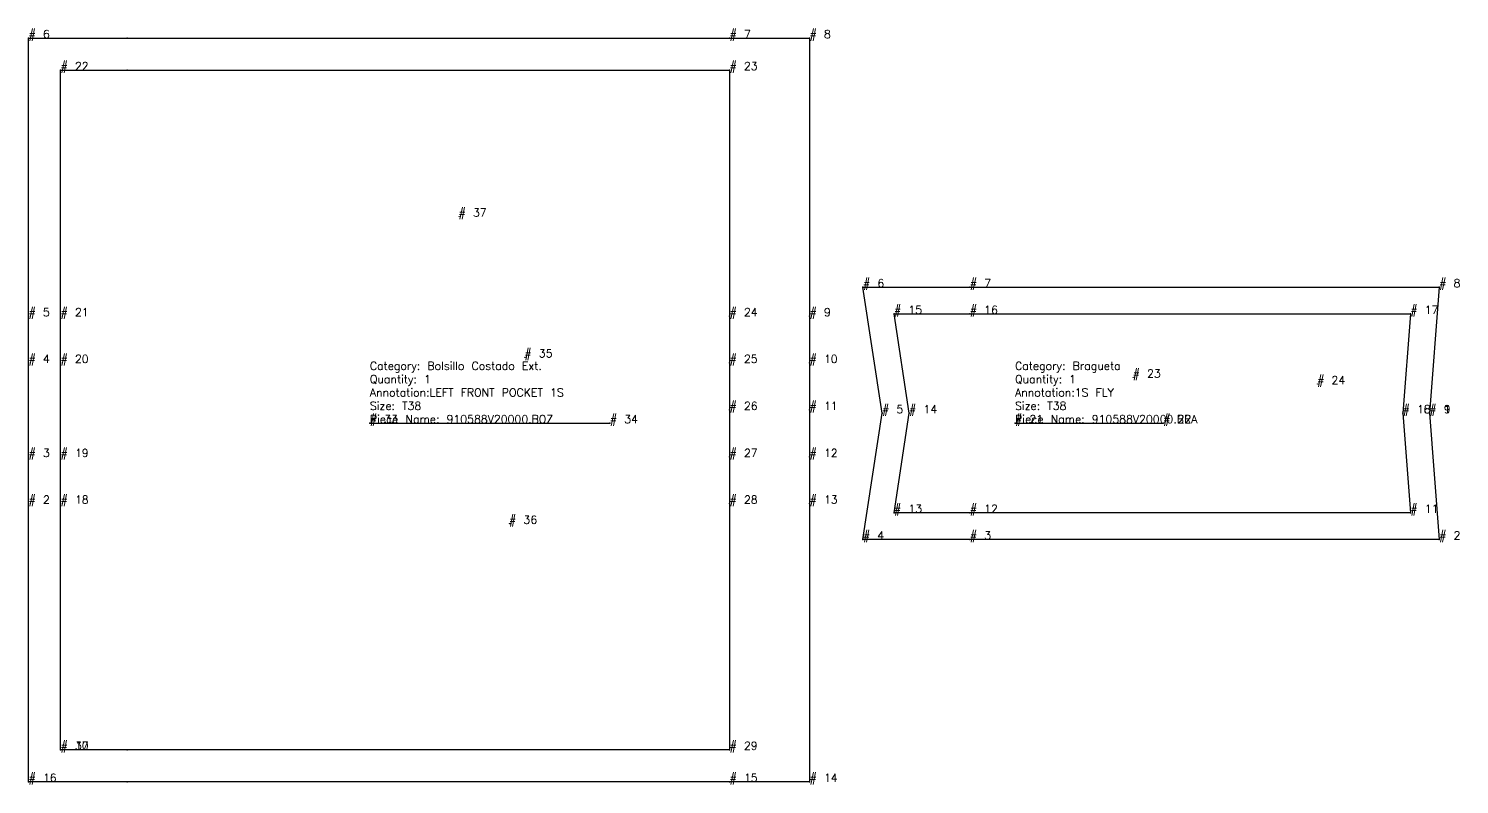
# Model space of a CAD drawing. Extents: x 0 to 8999, y -441 to 372.
# Drawn here: x 1022 to 1559, y -136 to 148 of the extents above; entities that cross this region are included whole.
import ezdxf

# ---------------------------------------------------------------- set-up
doc = ezdxf.new("R2010")
doc.units = 0
for name, color, linetype in [('1', 7, 'CONTINUOUS'), ('14', 7, 'CONTINUOUS'), ('15', 7, 'CONTINUOUS'), ('2', 1, 'CONTINUOUS'), ('3', 2, 'CONTINUOUS'), ('4', 3, 'CONTINUOUS'), ('7', 5, 'CONTINUOUS')]:
    doc.layers.add(name, color=color, linetype=linetype)
doc.styles.get("Standard").update_dxf_attribs({"font": 'txt', "bigfont": '   '})

# ---------------------------------------------------------------- blocks, each defined once
blk = doc.blocks.new('910588V20000BOZ')
at = {"layer": '1'}
blk.add_lwpolyline([(-127.951, -134.504), (-127.951, -30.184), (-127.951, -12.684), (-127.951, 22.62), (-127.951, 40.12), (-127.951, 144.44), (-90.972, 144.44), (134.879, 144.44), (164.879, 144.44), (164.879, 40.12), (164.879, 22.62), (164.879, 4.968), (164.879, -12.684), (164.879, -30.184), (164.879, -134.504), (134.879, -134.504), (-90.972, -134.504), (-127.951, -134.504)], close=True, dxfattribs=at)
at = {"layer": '14'}
blk.add_lwpolyline([(-115.951, -122.504), (-115.951, -30.184), (-115.951, -12.684), (-115.951, 22.62), (-115.951, 40.12), (-115.951, 132.44), (-90.972, 132.44), (134.879, 132.44), (134.879, 40.12), (134.879, 22.62), (134.879, 4.968), (134.879, -12.684), (134.879, -30.184), (134.879, -122.504), (-90.972, -122.504), (-115.951, -122.504)], close=True, dxfattribs=at)
at = {"layer": '2'}
for p in [(-127.951, 144.44), (134.879, 144.44), (164.879, 144.44), (-115.951, 132.44), (134.879, 132.44), (-127.951, 40.12), (-115.951, 40.12), (134.879, 40.12), (164.879, 40.12), (-127.951, 22.62), (-115.951, 22.62), (134.879, 22.62), (164.879, 22.62), (0, 0), (90, 0), (134.879, 4.968), (164.879, 4.968), (-127.951, -12.684), (-115.951, -12.684), (134.879, -12.684), (164.879, -12.684), (-127.951, -30.184), (-115.951, -30.184), (134.879, -30.184), (164.879, -30.184), (-115.951, -122.504), (-115.951, -122.504), (134.879, -122.504), (-127.951, -134.504), (-127.951, -134.504), (134.879, -134.504), (164.879, -134.504)]:
    blk.add_point(p, dxfattribs=at)
at = {"layer": '3'}
for p in [(-90.972, 144.44), (-90.972, 132.44), (-90.972, -122.504), (-90.972, -134.504)]:
    blk.add_point(p, dxfattribs=at)
at = {"layer": '4'}
for p in [(134.879, 144.44, 5), (134.879, 132.44, 5), (-127.951, 40.12, 5), (-115.951, 40.12, 5), (134.879, 40.12, 5), (164.879, 40.12, 5), (-127.951, 22.62, 5), (-115.951, 22.62, 5), (134.879, 22.62, 5), (164.879, 22.62, 5), (-127.951, -12.684, 5), (-115.951, -12.684, 5), (134.879, -12.684, 5), (164.879, -12.684, 5), (-127.951, -30.184, 5), (-115.951, -30.184, 5), (134.879, -30.184, 5), (164.879, -30.184, 5), (134.879, -122.504, 5), (134.879, -134.504, 5)]:
    blk.add_point(p, dxfattribs=at)
at = {"layer": '7'}
blk.add_line((0, 0), (90, 0), dxfattribs=at)
at = {"layer": '1'}
for s, p in [('# 6', (-127.951, 144.44)), ('# 7', (134.879, 144.44)), ('# 8', (164.879, 144.44)), ('# 5', (-127.951, 40.12)), ('# 9', (164.879, 40.12)), ('# 4', (-127.951, 22.62)), ('Category: Bolsillo Costado Ext.', (0, 20)), ('# 10', (164.879, 22.62)), ('Quantity: 1', (0, 15)), ('Annotation:LEFT FRONT POCKET 1S', (0, 10)), ('Size: T38', (0, 5)), ('# 11', (164.879, 4.968)), ('Piece Name: 910588V20000.BOZ', (0, 0)), ('# 3', (-127.951, -12.684)), ('# 12', (164.879, -12.684)), ('# 2', (-127.951, -30.184)), ('# 13', (164.879, -30.184)), ('# 1', (-127.951, -134.504)), ('# 16', (-127.951, -134.504)), ('# 15', (134.879, -134.504)), ('# 14', (164.879, -134.504))]:
    blk.add_text(s, height=3, dxfattribs=at).set_placement(p)
at = {"layer": '14'}
for s, p in [('# 22', (-115.951, 132.44)), ('# 23', (134.879, 132.44)), ('# 21', (-115.951, 40.12)), ('# 24', (134.879, 40.12)), ('# 20', (-115.951, 22.62)), ('# 25', (134.879, 22.62)), ('# 26', (134.879, 4.968)), ('# 19', (-115.951, -12.684)), ('# 27', (134.879, -12.684)), ('# 18', (-115.951, -30.184)), ('# 28', (134.879, -30.184)), ('# 17', (-115.951, -122.504)), ('# 30', (-115.951, -122.504)), ('# 29', (134.879, -122.504))]:
    blk.add_text(s, height=3, dxfattribs=at).set_placement(p)
at = {"layer": '15'}
for s, height, p in [('# 37', 3, (33.274, 77.469)), ('1 Piece', 0.143, (33.274, 77.469)), ('# 35', 3, (57.968, 24.683)), ('Main Fabric', 0.091, (57.968, 24.683)), ('# 36', 3, (52.214, -37.744)), ('Pocket', 0.167, (52.214, -37.744))]:
    blk.add_text(s, height=height, dxfattribs=at).set_placement(p)
at = {"layer": '7'}
for s, p in [('# 33', (0, 0)), ('# 34', (90, 0))]:
    blk.add_text(s, height=3, dxfattribs=at).set_placement(p)
blk = doc.blocks.new('910588V20000BRA')
at = {"layer": '1'}
blk.add_lwpolyline([(155.365, 3.71), (159.03, -43.602), (-16.938, -43.602), (-57.028, -43.602), (-49.831, 3.71), (-57.028, 51.023), (-16.938, 51.023), (159.03, 51.023), (155.365, 3.71)], close=True, dxfattribs=at)
at = {"layer": '14'}
blk.add_lwpolyline([(145.335, 3.71), (148.226, -33.602), (-16.938, -33.602), (-45.392, -33.602), (-39.716, 3.71), (-45.392, 41.023), (-16.938, 41.023), (148.226, 41.023), (145.335, 3.71)], close=True, dxfattribs=at)
at = {"layer": '2'}
for p in [(-57.028, 51.023), (-16.938, 51.023), (159.03, 51.023), (-45.392, 41.023), (-16.938, 41.023), (148.226, 41.023), (-49.831, 3.71), (-39.716, 3.71), (0, 0), (55.553, 0), (145.335, 3.71), (145.335, 3.71), (155.365, 3.71), (155.365, 3.71), (-45.392, -33.602), (-16.938, -33.602), (148.226, -33.602), (-57.028, -43.602), (-16.938, -43.602), (159.03, -43.602)]:
    blk.add_point(p, dxfattribs=at)
at = {"layer": '4'}
for p in [(-16.938, 51.023, 7), (-16.938, 41.023, 7), (-49.831, 3.71, 5), (-39.716, 3.71, 5), (145.335, 3.71, 5), (145.335, 3.71, 5), (155.365, 3.71, 5), (155.365, 3.71, 5), (-16.938, -33.602, 7), (-16.938, -43.602, 7)]:
    blk.add_point(p, dxfattribs=at)
at = {"layer": '7'}
blk.add_line((0, 0), (55.553, 0), dxfattribs=at)
at = {"layer": '1'}
for s, p in [('# 6', (-57.028, 51.023)), ('# 7', (-16.938, 51.023)), ('# 8', (159.03, 51.023)), ('Category: Bragueta', (0, 20)), ('Quantity: 1', (0, 15)), ('Annotation:1S FLY', (0, 10)), ('# 5', (-49.831, 3.71)), ('Size: T38', (0, 5)), ('# 1', (155.365, 3.71)), ('# 9', (155.365, 3.71)), ('Piece Name: 910588V20000.BRA', (0, 0)), ('# 4', (-57.028, -43.602)), ('# 3', (-16.938, -43.602)), ('# 2', (159.03, -43.602))]:
    blk.add_text(s, height=3, dxfattribs=at).set_placement(p)
at = {"layer": '14'}
for s, p in [('# 15', (-45.392, 41.023)), ('# 16', (-16.938, 41.023)), ('# 17', (148.226, 41.023)), ('# 14', (-39.716, 3.71)), ('# 10', (145.335, 3.71)), ('# 18', (145.335, 3.71)), ('# 13', (-45.392, -33.602)), ('# 12', (-16.938, -33.602)), ('# 11', (148.226, -33.602))]:
    blk.add_text(s, height=3, dxfattribs=at).set_placement(p)
at = {"layer": '15'}
blk.add_text('1 Piece', height=0.146, rotation=0.014, dxfattribs=at).set_placement((44.094, 17.113))
for s, height, p in [('# 23', 3, (44.094, 17.113)), ('# 24', 3, (113.272, 14.625)), ('Main Fabric', 0.093, (113.272, 14.625))]:
    blk.add_text(s, height=height, dxfattribs=at).set_placement(p)
at = {"layer": '7'}
for s, p in [('# 21', (0, 0)), ('# 22', (55.553, 0))]:
    blk.add_text(s, height=3, dxfattribs=at).set_placement(p)

msp = doc.modelspace()

# ---------------------------------------------------------------- block references
at = {"layer": '1'}
for name, p in [('910588V20000BOZ', (1150.059, 0)), ('910588V20000BRA', (1391.966, 0))]:
    msp.add_blockref(name, p, dxfattribs=at)

doc.saveas('drawing.dxf')
